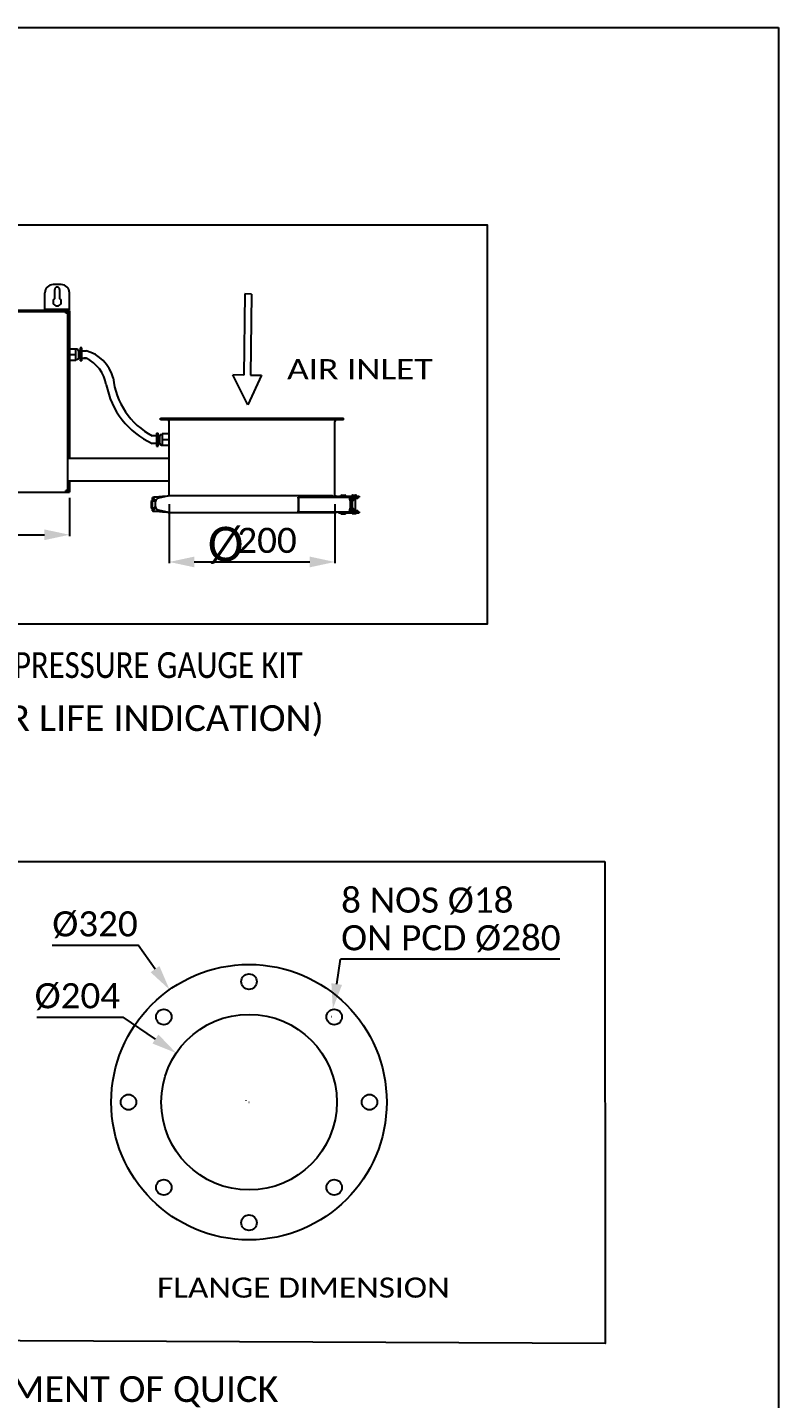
# Model space of a CAD drawing. Header units: millimetres. Extents: x 581 to 3895, y 0 to 3492.
# Drawn here: x 3022 to 3895, y 1899 to 3492 of the extents above; entities that cross this region are included whole.
import ezdxf
from ezdxf.enums import TextEntityAlignment as Align

# ---------------------------------------------------------------- set-up
doc = ezdxf.new("R2010")
doc.units = ezdxf.units.MM
doc.header["$LTSCALE"] = 272.25
doc.header["$PDMODE"] = 3
doc.header["$PDSIZE"] = 8
doc.layers.get('0').update_dxf_attribs({"linetype": 'CONTINUOUS'})
doc.layers.get('Defpoints').update_dxf_attribs({"linetype": 'CONTINUOUS'})
doc.styles.get("Standard").update_dxf_attribs({"font": 'calibri.ttf'})
doc.dimstyles.new('DIMSTYLE_3', dxfattribs={"dimtxt": 29.166667, "dimasz": 29.166667, "dimexe": 1.5, "dimexo": 1, "dimtad": 1, "dimdsep": 46, "dimtxsty": 'Standard', "dimblk": '_FILLED', "dimblk1": '_FILLED', "dimblk2": '_FILLED', "dimcen": 0.09, "dimazin": 2, "dimtp": 0.01, "dimtm": 0.01, "dimtfac": 1, "dimtofl": 0, "dimtmove": 0, "dimatfit": 1, "dimldrblk": '_FILLED', "dimfxl": 0, "dimtolj": 1, "dimarcsym": 0})
doc.dimstyles.new('DIMSTYLE_5', dxfattribs={"dimtxt": 29.166667, "dimasz": 29.166667, "dimexe": 1.5, "dimexo": 1, "dimgap": 0.875, "dimtad": 1, "dimdec": 0, "dimlfac": 0.8, "dimdsep": 46, "dimtxsty": 'Standard', "dimblk": '_FILLED', "dimblk1": '_FILLED', "dimblk2": '_FILLED', "dimcen": 0.09, "dimazin": 2, "dimtp": 0.01, "dimtm": 0.01, "dimtfac": 1, "dimtdec": 0, "dimtofl": 0, "dimtmove": 0, "dimatfit": 3, "dimldrblk": '_FILLED', "dimfxl": 0, "dimtolj": 1, "dimarcsym": 0})

# ---------------------------------------------------------------- blocks, each defined once
blk = doc.blocks.new('_FILLED')
at = {"color": 0, "linetype": 'ByBlock'}
blk.add_solid([(0, 0), (-1, 0.214), (-1, -0.214)], dxfattribs=at)
blk = doc.blocks.new('*D96')
at = {"color": 0, "linetype": 'Continuous', "lineweight": -2}
for p, q in [((3187, 2937.6), (3187, 2869.1)), ((3379.4, 2937.6), (3379.4, 2869.1)), ((3216.1, 2870.6), (3350.2, 2870.6))]:
    blk.add_line(p, q, dxfattribs=at)
at = {"layer": 'Defpoints', "color": 0}
for p in [(3187, 2938.6), (3379.4, 2938.6), (3379.4, 2870.6)]:
    blk.add_point(p, dxfattribs=at)
at = {"color": 0, "linetype": 'ByBlock', "lineweight": -2, "xscale": 29.1666666667, "yscale": 29.1666666667, "zscale": 29.1666666667, "rotation": 180}
blk.add_blockref('_FILLED', (3187, 2870.6), dxfattribs=at)
at = {"color": 0, "linetype": 'ByBlock', "lineweight": -2, "xscale": 29.1666666667, "yscale": 29.1666666667, "zscale": 29.1666666667}
blk.add_blockref('_FILLED', (3379.4, 2870.6), dxfattribs=at)
at = {"color": 0, "insert": (3300.6, 2910.3), "char_height": 29.17, "attachment_point": 2, "line_spacing_factor": 0.9}
blk.add_mtext('\\A1;200', dxfattribs=at)
blk = doc.blocks.new('*D97')
at = {"color": 0, "linetype": 'Continuous', "lineweight": -2}
for p, q in [((2828.6, 2945.2), (2828.6, 2900.7)), ((3071, 2945.2), (3071, 2900.7)), ((2857.8, 2902.2), (3041.9, 2902.2))]:
    blk.add_line(p, q, dxfattribs=at)
at = {"layer": 'Defpoints', "color": 0}
for p in [(2828.6, 2946.2), (3071, 2946.2), (3071, 2902.2)]:
    blk.add_point(p, dxfattribs=at)
at = {"color": 0, "linetype": 'ByBlock', "lineweight": -2, "xscale": 29.1666666667, "yscale": 29.1666666667, "zscale": 29.1666666667, "rotation": 180}
blk.add_blockref('_FILLED', (2828.6, 2902.2), dxfattribs=at)
at = {"color": 0, "linetype": 'ByBlock', "lineweight": -2, "xscale": 29.1666666667, "yscale": 29.1666666667, "zscale": 29.1666666667}
blk.add_blockref('_FILLED', (3071, 2902.2), dxfattribs=at)
at = {"color": 0, "insert": (2952.9, 2942), "char_height": 29.167, "attachment_point": 2, "line_spacing_factor": 0.9}
blk.add_mtext('\\A1;\\A1;254.5', dxfattribs=at)
blk = doc.blocks.new('ARROW_4_BL0', base_point=(1784, 2165.2))
at = {"color": 7, "linetype": 'Continuous'}
for p, q in [((1781.2, 2229.7), (1780.1, 2135.4)), ((1789, 2229.6), (1781.2, 2229.7)), ((1789, 2229.6), (1787.9, 2135.3)), ((1780.1, 2135.4), (1767.3, 2135.6)), ((1784.8, 2100.8), (1767.3, 2135.6)), ((1800.6, 2135.2), (1784.8, 2100.8)), ((1787.9, 2135.3), (1800.6, 2135.2))]:
    blk.add_line(p, q, dxfattribs=at)
blk = doc.blocks.new('*D115')
at = {"color": 0, "linetype": 'Continuous', "lineweight": -2}
for p in [(3051.1, 2425.3), (3170.5, 2397.6)]:
    blk.add_line(p, (3150.9, 2425.3), dxfattribs=at)
at = {"color": 0, "linetype": 'Continuous'}
for p, q in [((3279.5, 2243.1), (3279.7, 2243.1)), ((3279.6, 2243), (3279.6, 2243.2))]:
    blk.add_line(p, q, dxfattribs=at)
at = {"layer": 'Defpoints', "color": 0}
for p in [(3187.3, 2373.8), (3372, 2112.4)]:
    blk.add_point(p, dxfattribs=at)
at = {"color": 0, "linetype": 'ByBlock', "lineweight": -2, "xscale": 29.1666666667, "yscale": 29.1666666667, "zscale": 29.1666666667, "rotation": 305.2441018791058}
blk.add_blockref('_FILLED', (3187.3, 2373.8), dxfattribs=at)
at = {"color": 0, "insert": (3051.1, 2464.8), "char_height": 29.167, "attachment_point": 1, "line_spacing_factor": 0.9}
blk.add_mtext('\\A1;%%c{\\A1;320}', dxfattribs=at)
blk = doc.blocks.new('*D116')
at = {"color": 0, "linetype": 'Continuous', "lineweight": -2}
for p in [(3381.6, 2380.3), (3640.6, 2409.1)]:
    blk.add_line(p, (3386.1, 2409.1), dxfattribs=at)
at = {"color": 0, "linetype": 'Continuous'}
for p, q in [((3375.5, 2342.6), (3375.7, 2342.6)), ((3375.6, 2342.5), (3375.6, 2342.7))]:
    blk.add_line(p, q, dxfattribs=at)
at = {"layer": 'Defpoints', "color": 0}
for p in [(3377, 2351.5), (3374.2, 2333.7)]:
    blk.add_point(p, dxfattribs=at)
at = {"color": 0, "linetype": 'ByBlock', "lineweight": -2, "xscale": 29.1666666667, "yscale": 29.1666666667, "zscale": 29.1666666667, "rotation": 261.0734067153981}
blk.add_blockref('_FILLED', (3377, 2351.5), dxfattribs=at)
at = {"color": 0, "insert": (3386.7, 2492.4), "char_height": 29.167, "attachment_point": 1, "line_spacing_factor": 0.9}
blk.add_mtext('\\A1;8 NOS %%c18\\P{\\A1;ON PCD %%c280}', dxfattribs=at)
blk = doc.blocks.new('*D118')
at = {"color": 0, "linetype": 'Continuous', "lineweight": -2}
for p in [(3033.1, 2341.8), (3171, 2316.4)]:
    blk.add_line(p, (3133.5, 2341.8), dxfattribs=at)
at = {"color": 0, "linetype": 'Continuous'}
for p, q in [((3276.2, 2245.2), (3276.4, 2245.2)), ((3276.3, 2245.1), (3276.3, 2245.3))]:
    blk.add_line(p, q, dxfattribs=at)
at = {"layer": 'Defpoints', "color": 0}
for p in [(3195.1, 2300.1), (3357.5, 2190.3)]:
    blk.add_point(p, dxfattribs=at)
at = {"color": 0, "linetype": 'ByBlock', "lineweight": -2, "xscale": 29.1666666667, "yscale": 29.1666666667, "zscale": 29.1666666667, "rotation": 325.9280445766265}
blk.add_blockref('_FILLED', (3195.1, 2300.1), dxfattribs=at)
at = {"color": 0, "insert": (3129.9, 2381.3), "char_height": 29.167, "attachment_point": 3, "line_spacing_factor": 0.9}
blk.add_mtext('\\A1;%%c{\\A1;204}', dxfattribs=at)

msp = doc.modelspace()

# ---------------------------------------------------------------- linework, layer by layer
at = {"linetype": 'Continuous'}
for p, q in [((580.651, 3491.548), (3894.928, 3491.548)), ((3061.495, 3192.796), (3051.972, 3192.796)), ((3053.876, 3176.659), (3053.876, 3187.135)), ((3059.591, 3187.135), (3059.591, 3176.659)), ((3042.448, 3163.272), (3042.448, 3183.272)), ((3071.019, 3163.272), (3071.019, 3183.272)), ((2831.735, 3161.367), (3067.922, 3161.367)), ((2970.448, 3163.272), (3071.019, 3163.272)), ((3070.065, 3162.32), (2970.448, 3162.32)), ((3042.448, 3164.224), (3071.019, 3164.224)), ((3066.972, 3159.462), (3066.972, 3161.367)), ((3067.922, 3160.415), (3066.972, 3160.415)), ((3068.876, 3159.462), (3066.972, 3159.462)), ((3067.922, 3161.367), (3067.922, 3160.415)), ((3067.924, 3159.462), (3067.924, 3160.413)), ((3067.924, 3160.413), (3068.876, 3160.413)), ((3068.876, 3160.413), (3068.876, 2952.798)), ((3069.114, 3161.367), (3069.114, 3162.32)), ((3070.067, 3161.367), (3069.114, 3161.367)), ((3070.065, 3163.272), (3070.065, 3162.32)), ((3070.067, 2991.004), (3070.067, 3162.318)), ((3071.019, 3162.318), (3070.067, 3162.318)), ((3071.019, 3162.318), (3071.019, 2991.004)), ((3068.972, 3142.603), (3068.904, 3142.576)), ((3068.972, 3142.603), (3070.019, 3142.603)), ((3068.972, 3130.603), (3068.904, 3130.631)), ((3068.972, 3130.603), (3070.019, 3130.603)), ((3071.019, 3118.343), (3078.638, 3118.343)), ((3071.019, 3111.678), (3078.638, 3111.678)), ((3078.638, 3105.009), (3078.638, 3118.343)), ((3079.591, 3117.865), (3078.638, 3117.865)), ((3082.448, 3115.96), (3081.495, 3115.96)), ((3081.495, 3115.96), (3081.495, 3107.389)), ((3082.448, 3107.389), (3081.495, 3107.389)), ((3082.448, 3107.389), (3082.448, 3115.96)), ((3083.4, 3115.722), (3082.448, 3115.722)), ((3083.4, 3107.627), (3082.448, 3107.627)), ((3085.305, 3119.294), (3083.4, 3119.294)), ((3083.4, 3119.294), (3083.4, 3104.055)), ((3085.305, 3104.055), (3085.305, 3119.294)), ((3071.019, 3105.009), (3078.638, 3105.009)), ((3071.019, 3105.006), (3078.638, 3105.006)), ((3079.591, 3105.484), (3078.638, 3105.484)), ((3085.305, 3104.055), (3083.4, 3104.055)), ((3176.972, 3037.558), (3389.352, 3037.558)), ((3176.972, 3035.653), (3176.972, 3037.558)), ((3389.352, 3035.653), (3176.972, 3035.653)), ((3186.972, 2986.801), (3186.972, 3033.748)), ((3379.352, 2947.314), (3379.352, 3033.748)), ((3389.352, 3035.653), (3389.352, 3037.558)), ((3172.176, 3020.279), (3172.176, 3005.041)), ((3172.176, 3020.279), (3174.08, 3020.279)), ((3174.08, 3005.041), (3174.08, 3020.279)), ((3174.08, 3016.708), (3175.033, 3016.708)), ((3175.033, 3016.946), (3175.033, 3008.374)), ((3175.033, 3016.946), (3175.985, 3016.946)), ((3175.985, 3008.374), (3175.985, 3016.946)), ((3177.89, 3018.851), (3178.842, 3018.851)), ((3178.842, 3019.328), (3178.842, 3005.995)), ((3186.972, 3019.328), (3178.842, 3019.328)), ((3186.972, 3012.662), (3178.842, 3012.662)), ((3172.176, 3005.041), (3174.08, 3005.041)), ((3174.08, 3008.613), (3175.033, 3008.613)), ((3175.033, 3008.374), (3175.985, 3008.374)), ((3177.89, 3006.47), (3178.842, 3006.47)), ((3186.972, 3005.995), (3178.842, 3005.995)), ((3068.907, 2991.004), (3187.002, 2991.004)), ((3068.876, 2964.968), (3186.972, 2964.968)), ((3070.067, 2951.843), (3070.067, 2964.968)), ((3071.019, 2964.968), (3071.019, 2951.843)), ((3186.972, 2947.314), (3186.972, 2978.367)), ((2828.638, 2951.843), (3071.019, 2951.843)), ((3068.876, 2953.748), (3066.972, 2953.748)), ((3066.972, 2951.843), (3066.972, 2953.748)), ((3067.922, 2952.796), (3066.972, 2952.796)), ((3067.922, 2951.843), (3067.922, 2952.796)), ((3067.924, 2952.798), (3067.924, 2953.748)), ((3068.876, 2952.798), (3067.924, 2952.798)), ((3068.972, 2956.322), (3068.904, 2956.349)), ((3068.972, 2956.322), (3070.019, 2956.322)), ((3185.005, 2947.163), (3174.602, 2944.874)), ((3185.005, 2947.163), (3180.735, 2946.223)), ((3184.539, 2947.114), (3184.377, 2947.093)), ((3184.539, 2947.112), (3184.654, 2947.128)), ((3184.768, 2947.111), (3184.55, 2947.063)), ((3376.773, 2947.314), (3185.752, 2947.314)), ((3186.972, 2947.441), (3186.74, 2947.441)), ((3376.773, 2947.314), (3382.875, 2945.916)), ((3378.439, 2947.314), (3378.361, 2946.95)), ((3378.439, 2947.314), (3380.632, 2947.314)), ((3383.537, 2946.166), (3378.439, 2947.314)), ((3380.632, 2947.314), (3383.537, 2946.675)), ((3383.537, 2947.059), (3407.447, 2947.059)), ((3383.537, 2947.059), (3383.537, 2945.916)), ((3386.632, 2947.249), (3386.632, 2947.107)), ((3386.632, 2947.107), (3386.646, 2947.073)), ((3387.585, 2948.202), (3390.918, 2948.202)), ((3391.871, 2947.107), (3391.857, 2947.073)), ((3391.871, 2947.249), (3391.871, 2947.107)), ((3399.114, 2947.44), (3399.114, 2947.297)), ((3399.114, 2947.297), (3399.128, 2947.263)), ((3399.128, 2947.263), (3399.161, 2947.249)), ((3404.304, 2947.249), (3399.161, 2947.249)), ((3400.052, 2947.235), (3400.019, 2947.249)), ((3400.066, 2947.202), (3400.052, 2947.235)), ((3400.066, 2948.392), (3403.4, 2948.392)), ((3400.066, 2947.059), (3400.066, 2947.202)), ((3403.4, 2947.202), (3403.413, 2947.235)), ((3403.4, 2947.059), (3403.4, 2947.202)), ((3403.413, 2947.235), (3403.447, 2947.249)), ((3404.338, 2947.263), (3404.304, 2947.249)), ((3404.352, 2947.297), (3404.338, 2947.263)), ((3404.352, 2947.44), (3404.352, 2947.297)), ((3407.447, 2947.059), (3407.447, 2945.916)), ((3166.131, 2940.627), (3166.131, 2933.961)), ((3167.368, 2929.825), (3167.368, 2931.349)), ((3167.37, 2944.112), (3167.37, 2945.636)), ((3167.385, 2931.349), (3167.621, 2931.349)), ((3167.387, 2945.635), (3167.622, 2945.635)), ((3167.611, 2944.111), (3167.387, 2944.111)), ((3167.609, 2933.961), (3167.609, 2940.627)), ((3168.924, 2945.718), (3167.641, 2945.635)), ((3168.148, 2944.337), (3171.104, 2940.55)), ((3171.162, 2934.992), (3168.148, 2931.512)), ((3168.152, 2931.768), (3169.253, 2932.787)), ((3168.198, 2945.052), (3170.619, 2942.214)), ((3168.253, 2930.357), (3170.749, 2932.756)), ((3168.265, 2943.657), (3169.376, 2942.764)), ((3168.954, 2943.104), (3168.532, 2943.104)), ((3168.532, 2941.58), (3170.301, 2941.58)), ((3169.444, 2933.008), (3168.532, 2933.008)), ((3171.484, 2945.892), (3168.924, 2945.718)), ((3171.162, 2934.865), (3171.162, 2940.595)), ((3172.501, 2945.961), (3171.484, 2945.892)), ((3175.042, 2946.137), (3172.501, 2945.961)), ((3177.118, 2946.283), (3175.042, 2946.137)), ((3336.745, 2945.916), (3407.447, 2945.916)), ((3336.745, 2944.773), (3336.745, 2945.916)), ((3336.746, 2944.773), (3336.878, 2944.773)), ((3336.878, 2944.773), (3336.878, 2929.894)), ((3337.098, 2944.773), (3337.098, 2929.916)), ((3406.181, 2944.498), (3396.608, 2944.498)), ((3396.622, 2945.868), (3396.636, 2945.902)), ((3396.622, 2944.299), (3396.622, 2945.868)), ((3396.725, 2943.558), (3400.669, 2943.558)), ((3396.781, 2931.44), (3397.289, 2931.44)), ((3396.827, 2931.618), (3396.837, 2931.652)), ((3401.606, 2931.63), (3396.83, 2931.63)), ((3401.606, 2941.916), (3397.177, 2941.916)), ((3397.177, 2932.773), (3397.547, 2932.773)), ((3397.223, 2941.546), (3397.223, 2933.144)), ((3397.223, 2933.558), (3400.669, 2933.558)), ((3397.322, 2931.426), (3397.289, 2931.44)), ((3397.336, 2931.392), (3397.322, 2931.426)), ((3397.336, 2930.345), (3397.336, 2931.392)), ((3397.351, 2943.059), (3397.547, 2943.059)), ((3397.547, 2942.13), (3397.547, 2943.059)), ((3400.669, 2942.13), (3397.547, 2942.13)), ((3397.547, 2932.13), (3397.547, 2932.773)), ((3400.669, 2932.13), (3397.547, 2932.13)), ((3400.066, 2943.558), (3400.066, 2944.498)), ((3400.066, 2933.558), (3400.066, 2941.916)), ((3400.066, 2930.213), (3400.066, 2931.63)), ((3400.669, 2942.13), (3400.669, 2943.558)), ((3400.669, 2943.059), (3401.605, 2943.059)), ((3400.669, 2932.13), (3400.669, 2933.558)), ((3400.669, 2932.773), (3401.605, 2932.773)), ((3401.606, 2941.916), (3401.606, 2943.059)), ((3401.606, 2931.63), (3401.606, 2932.773)), ((3403.4, 2930.213), (3403.4, 2944.498)), ((3406.181, 2944.498), (3406.181, 2945.916)), ((3167.617, 2929.826), (3167.385, 2929.826)), ((3168.528, 2929.769), (3168.101, 2929.796)), ((3168.782, 2929.752), (3168.463, 2929.773)), ((3171.07, 2929.597), (3173.346, 2929.441)), ((3185.025, 2928.294), (3174.602, 2930.587)), ((3180.831, 2928.791), (3183.244, 2928.472)), ((3183.289, 2928.676), (3184.768, 2928.35)), ((3184.768, 2928.35), (3184.883, 2928.325)), ((3185.752, 2928.147), (3380.632, 2928.147)), ((3336.745, 2929.894), (3336.878, 2929.894)), ((3336.745, 2928.773), (3336.745, 2929.894)), ((3336.745, 2928.773), (3407.447, 2928.773)), ((3336.768, 2929.916), (3336.878, 2929.916)), ((3379.507, 2928.773), (3376.773, 2928.147)), ((3378.361, 2928.511), (3378.439, 2928.147)), ((3378.439, 2928.147), (3381.222, 2928.773)), ((3380.632, 2928.147), (3383.479, 2928.773)), ((3383.537, 2928.773), (3383.537, 2927.63)), ((3383.537, 2927.63), (3407.447, 2927.63)), ((3386.871, 2927.392), (3386.884, 2927.426)), ((3386.871, 2926.345), (3386.871, 2927.392)), ((3386.884, 2926.311), (3386.871, 2926.345)), ((3386.884, 2927.426), (3386.918, 2927.44)), ((3386.918, 2926.297), (3386.884, 2926.311)), ((3386.918, 2927.44), (3391.585, 2927.44)), ((3391.585, 2926.297), (3386.918, 2926.297)), ((3387.571, 2927.454), (3387.537, 2927.44)), ((3387.585, 2927.487), (3387.571, 2927.454)), ((3387.585, 2927.487), (3387.585, 2927.63)), ((3390.918, 2927.487), (3390.918, 2927.63)), ((3390.918, 2927.487), (3390.932, 2927.454)), ((3390.932, 2927.454), (3390.966, 2927.44)), ((3391.618, 2927.426), (3391.585, 2927.44)), ((3391.585, 2926.297), (3391.618, 2926.311)), ((3391.632, 2927.392), (3391.618, 2927.426)), ((3391.618, 2926.311), (3391.632, 2926.345)), ((3391.632, 2926.345), (3391.632, 2927.392)), ((3396.61, 2930.213), (3406.181, 2930.213)), ((3397.289, 2930.297), (3396.615, 2930.297)), ((3397.289, 2930.297), (3397.322, 2930.311)), ((3397.322, 2930.311), (3397.336, 2930.345)), ((3399.352, 2927.583), (3399.366, 2927.616)), ((3399.352, 2926.535), (3399.352, 2927.583)), ((3399.366, 2926.501), (3399.352, 2926.535)), ((3399.4, 2926.487), (3399.366, 2926.501)), ((3404.066, 2926.487), (3399.4, 2926.487)), ((3404.066, 2926.487), (3404.1, 2926.501)), ((3404.114, 2927.583), (3404.1, 2927.616)), ((3404.1, 2926.501), (3404.114, 2926.535)), ((3404.114, 2926.535), (3404.114, 2927.583)), ((3406.181, 2928.784), (3406.181, 2930.213)), ((3407.447, 2928.773), (3407.447, 2927.63))]:
    msp.add_line(p, q, dxfattribs=at)
for p, q in [((3894.928, 3491.548), (3894.928, 0)), ((2249.033, 2522.764), (3693.089, 2522.764))]:
    msp.add_line(p, q)
at = {"color": 7}
for p, q in [((3085.305, 3115.946), (3090.305, 3115.946)), ((3085.305, 3107.363), (3090.305, 3107.363)), ((3090.305, 3107.363), (3087.645, 3107.363)), ((3172.176, 3017.004), (3167.176, 3017.004)), ((3172.176, 3008.384), (3167.176, 3008.384)), ((3186.972, 2978.367), (3186.972, 2986.801))]:
    msp.add_line(p, q, dxfattribs=at)
msp.add_lwpolyline([(2346.989, 3262.167), (3556.376, 3262.167), (3556.376, 2798.487), (2346.989, 2798.487)], close=True, dxfattribs=at)
at = {"linetype": 'Continuous'}
for points in [[(3184.654, 2947.128), (3180.488, 2946.61), (3179.883, 2946.538), (3179.296, 2946.474), (3178.725, 2946.416), (3178.172, 2946.365), (3177.637, 2946.321), (3177.212, 2946.289)], [(3168.463, 2945.688), (3168.246, 2945.675), (3168.029, 2945.664), (3167.811, 2945.655), (3167.643, 2945.649)], [(3396.597, 2944.794), (3396.593, 2944.876), (3396.571, 2945.014), (3396.534, 2945.146), (3396.481, 2945.274), (3396.413, 2945.394), (3396.331, 2945.505), (3396.236, 2945.606), (3396.13, 2945.694), (3396.014, 2945.769), (3395.889, 2945.83), (3395.758, 2945.875), (3395.624, 2945.903), (3395.486, 2945.916), (3395.457, 2945.916)], [(3396.725, 2943.506), (3396.695, 2943.677), (3396.668, 2943.859), (3396.644, 2944.053), (3396.625, 2944.257), (3396.61, 2944.47), (3396.6, 2944.69), (3396.597, 2944.794)], [(3396.597, 2929.896), (3396.601, 2930.044), (3396.614, 2930.284), (3396.632, 2930.516), (3396.656, 2930.736), (3396.685, 2930.944), (3396.717, 2931.138), (3396.752, 2931.316), (3396.789, 2931.477), (3396.827, 2931.618)], [(3396.837, 2943.036), (3396.825, 2943.077), (3396.791, 2943.206), (3396.757, 2943.349), (3396.725, 2943.506)], [(3167.638, 2929.812), (3167.811, 2929.806), (3168.029, 2929.797), (3168.246, 2929.786), (3168.463, 2929.773)], [(3168.783, 2929.752), (3170.048, 2929.667), (3170.412, 2929.642), (3171.07, 2929.597)], [(3173.346, 2929.441), (3175.686, 2929.278), (3176.191, 2929.243), (3176.676, 2929.209)], [(3176.785, 2929.201), (3177.388, 2929.155), (3178.029, 2929.1), (3178.694, 2929.037), (3179.384, 2928.964), (3180.096, 2928.882), (3180.831, 2928.791)], [(3395.515, 2928.775), (3395.652, 2928.791), (3395.786, 2928.823), (3395.915, 2928.871), (3396.038, 2928.934), (3396.152, 2929.012), (3396.256, 2929.102), (3396.349, 2929.205), (3396.427, 2929.318), (3396.493, 2929.44), (3396.543, 2929.569), (3396.577, 2929.701), (3396.595, 2929.839), (3396.597, 2929.896)]]:
    msp.add_lwpolyline(points, dxfattribs=at)
msp.add_lwpolyline([(3693.089, 2522.764), (3693.275, 1962.912), (2249.033, 1969.187), (2249.033, 2522.764)])
for centre, radius in [((3279.634, 2243.094), 160), ((3279.634, 2383.094), 9), ((3180.639, 2342.089), 9), ((3378.629, 2342.089), 9), ((3139.634, 2243.094), 9), ((3419.634, 2243.094), 9), ((3180.639, 2144.099), 9), ((3378.629, 2144.099), 9), ((3279.634, 2103.094), 9)]:
    msp.add_circle(centre, radius, dxfattribs=at)
msp.add_circle((3279.724, 2243.094), 102)
for centre, radius, start, end in [((3051.972, 3183.272), 9.524, 90, 180), ((3056.733, 3187.135), 2.857, 0, 180), ((3061.495, 3183.272), 9.524, 0, 90), ((3056.733, 3172.849), 4.762, 126.869898, 53.130102), ((3079.591, 3115.96), 1.905, 0, 90), ((3079.591, 3107.389), 1.905, 270, 0), ((3185.067, 3033.748), 1.905, 0, 90), ((3381.257, 3033.748), 1.905, 90, 180), ((3177.89, 3016.946), 1.905, 90, 180), ((3177.89, 3008.374), 1.905, 180, 270), ((3184.786, 2945.885), 1.248, 91.10446, 91.623237), ((3199.809, 2879.888), 68.884, 102.287785, 102.410624), ((3387.585, 2947.249), 0.952, 90, 180), ((3390.918, 2947.249), 0.952, 0, 90), ((3400.066, 2947.44), 0.952, 90, 180), ((3403.4, 2947.44), 0.952, 0, 90), ((3168.537, 2933.833), 2.348, 250.672871, 254.5285), ((3168.582, 2930.022), 1.508, 117.108879, 119.103132), ((3166.115, 2933.303), 2.532, 314.032492, 315.637896), ((3163.84, 2939.524), 6.039, 45.116745, 46.014775), ((3169.015, 2929.069), 2.555, 111.837078, 112.337701), ((3169.567, 2945.28), 2.081, 225.223624, 231.265648), ((3175.543, 2940.595), 4.381, 102.407419, 180), ((3175.543, 2934.865), 4.381, 180, 257.592581), ((3178.851, 2947.011), 0.612, 280.635012, 281.14796), ((3397.777, 2944.026), 1.151, 202.011306, 204.008987), ((3397.749, 2944.013), 1.12, 203.965177, 211.528399), ((3397.662, 2943.96), 1.018, 211.529886, 216.988627), ((3407.795, 2928.412), 11.427, 163.132427, 163.530415), ((3167.572, 2927.242), 2.584, 88.108111, 88.235217), ((3184.793, 2927.241), 1.078, 77.609574, 79.08713)]:
    msp.add_arc(centre, radius, start, end, dxfattribs=at)
at = {"color": 7}
for centre, radius, start, end in [((3078.883, 3073.059), 44.381, 15.035422, 75.087262), ((3072.529, 3069.402), 41.917, 9.644425, 64.908142), ((3206.007, 3093.729), 93.764, 190.635023, 245.53467), ((3208.418, 3093.79), 87.161, 186.070699, 241.759678)]:
    msp.add_arc(centre, radius, start, end, dxfattribs=at)
at = {"linetype": 'Continuous'}
for start_param, end_param in [(1.41258204, 1.54358684), (6.52090658, 7.34867517)]:
    msp.add_ellipse((3184.893, 2947.049), major_axis=(1.905, 0.381), ratio=0.04850824, start_param=start_param, end_param=end_param, dxfattribs=at)
for points, knots in [([(3184.654, 2947.128), (3184.67, 2947.129), (3184.702, 2947.131), (3184.734, 2947.132), (3184.75, 2947.132)], [0, 0, 0, 0, 0.51021257, 1, 1, 1, 1]), ([(3185.149, 2947.194), (3185.29, 2947.225), (3185.491, 2947.26), (3185.692, 2947.314), (3185.752, 2947.314)], [0, 0, 0, 0, 0.7040384, 1, 1, 1, 1]), ([(3168.532, 2943.104), (3168.22, 2943.104), (3167.584, 2942.973), (3166.786, 2942.419), (3166.255, 2941.597), (3166.131, 2940.949), (3166.131, 2940.627)], [0, 0, 0, 0, 0.24641906, 0.49494964, 0.74643844, 1, 1, 1, 1]), ([(3166.131, 2933.961), (3166.131, 2933.706), (3166.209, 2933.193), (3166.547, 2932.499), (3167.075, 2931.943), (3167.524, 2931.699), (3167.759, 2931.616)], [0, 0, 0, 0, 0.25270404, 0.50403337, 0.7531511, 1, 1, 1, 1]), ([(3167.385, 2931.349), (3167.38, 2931.349), (3167.377, 2931.348), (3167.368, 2931.35), (3167.368, 2931.349)], [0, 0, 0, 0, 0.7478104, 1, 1, 1, 1]), ([(3167.387, 2945.635), (3167.383, 2945.635), (3167.379, 2945.637), (3167.37, 2945.635), (3167.37, 2945.636)], [0, 0, 0, 0, 0.74779357, 1, 1, 1, 1]), ([(3167.37, 2944.112), (3167.37, 2944.111), (3167.379, 2944.113), (3167.383, 2944.111), (3167.387, 2944.111)], [0, 0, 0, 0, 0.25219439, 1, 1, 1, 1]), ([(3167.609, 2940.627), (3167.609, 2940.751), (3167.656, 2941), (3167.861, 2941.317), (3168.168, 2941.53), (3168.412, 2941.58), (3168.532, 2941.58)], [0, 0, 0, 0, 0.25358205, 0.50505029, 0.75356082, 1, 1, 1, 1]), ([(3168.532, 2933.008), (3168.412, 2933.008), (3168.168, 2933.059), (3167.861, 2933.272), (3167.656, 2933.588), (3167.609, 2933.837), (3167.609, 2933.961)], [0, 0, 0, 0, 0.24643908, 0.49494958, 0.74641785, 1, 1, 1, 1]), ([(3167.611, 2944.111), (3167.62, 2944.111), (3167.645, 2944.112), (3167.67, 2944.113), (3167.685, 2944.113)], [0, 0, 0, 0, 0.39716456, 1, 1, 1, 1]), ([(3167.672, 2931.348), (3167.662, 2931.349), (3167.645, 2931.349), (3167.628, 2931.349), (3167.621, 2931.349)], [0, 0, 0, 0, 0.58684277, 1, 1, 1, 1]), ([(3167.643, 2945.635), (3167.639, 2945.635), (3167.633, 2945.635), (3167.626, 2945.635), (3167.624, 2945.635)], [0, 0, 0, 0, 0.64165159, 1, 1, 1, 1]), ([(3167.916, 2944.485), (3167.88, 2944.502), (3167.773, 2944.56), (3167.662, 2944.634), (3167.626, 2944.707)], [0, 0, 0, 0, 0.33009284, 1, 1, 1, 1]), ([(3167.626, 2931.148), (3167.634, 2931.165), (3167.691, 2931.247), (3167.778, 2931.3), (3167.848, 2931.34)], [0, 0, 0, 0, 0.18715289, 1, 1, 1, 1]), ([(3167.643, 2945.635), (3167.717, 2945.637), (3167.881, 2945.426), (3168.023, 2945.279), (3168.113, 2945.158)], [0, 0, 0, 0, 0.32862933, 1, 1, 1, 1]), ([(3167.672, 2931.348), (3167.685, 2931.348), (3167.766, 2931.373), (3167.825, 2931.435), (3167.875, 2931.483)], [0, 0, 0, 0, 0.155362, 1, 1, 1, 1]), ([(3167.779, 2944.081), (3167.762, 2944.091), (3167.732, 2944.106), (3167.699, 2944.114), (3167.685, 2944.113)], [0, 0, 0, 0, 0.56914593, 1, 1, 1, 1]), ([(3168.034, 2943.87), (3168.01, 2943.893), (3167.929, 2943.968), (3167.845, 2944.043), (3167.779, 2944.081)], [0, 0, 0, 0, 0.30391212, 1, 1, 1, 1]), ([(3168.148, 2931.512), (3168.135, 2931.497), (3168.12, 2931.468), (3168.079, 2931.451), (3168.067, 2931.458)], [0, 0, 0, 0, 0.58696248, 1, 1, 1, 1]), ([(3170.619, 2942.214), (3170.654, 2942.173), (3170.77, 2942.108), (3170.939, 2942.211), (3171.085, 2942.339), (3171.185, 2942.44), (3171.236, 2942.491)], [0, 0, 0, 0, 0.21355184, 0.44349517, 0.71318132, 1, 1, 1, 1]), ([(3172.974, 2931.322), (3172.776, 2931.451), (3172.392, 2931.717), (3171.806, 2932.164), (3171.384, 2932.54), (3170.882, 2932.882), (3170.749, 2932.756)], [0, 0, 0, 0, 0.26419404, 0.53056273, 0.79486333, 1, 1, 1, 1]), ([(3171.236, 2942.491), (3171.232, 2942.365), (3171.218, 2941.899), (3171.203, 2941.433), (3171.192, 2941.094)], [0, 0, 0, 0, 0.27192876, 1, 1, 1, 1]), ([(3337.098, 2944.773), (3337.098, 2944.922), (3337.086, 2945.192), (3337.034, 2945.562), (3336.976, 2945.772), (3336.914, 2945.916), (3336.878, 2945.916)], [0, 0, 0, 0, 0.37669495, 0.69485673, 0.90788957, 1, 1, 1, 1]), ([(3396.849, 2943.347), (3396.883, 2943.302), (3397.013, 2943.156), (3397.211, 2943.06), (3397.351, 2943.059)], [0, 0, 0, 0, 0.28683524, 1, 1, 1, 1]), ([(3167.368, 2929.825), (3167.368, 2929.826), (3167.377, 2929.824), (3167.38, 2929.826), (3167.385, 2929.826)], [0, 0, 0, 0, 0.25217918, 1, 1, 1, 1]), ([(3167.398, 2929.822), (3167.391, 2929.822), (3167.384, 2929.826), (3167.368, 2929.822), (3167.368, 2929.825)], [0, 0, 0, 0, 0.74802678, 1, 1, 1, 1]), ([(3167.617, 2929.826), (3167.622, 2929.826), (3167.633, 2929.825), (3167.645, 2929.825), (3167.651, 2929.825)], [0, 0, 0, 0, 0.42509955, 1, 1, 1, 1]), ([(3167.857, 2929.944), (3167.837, 2929.927), (3167.778, 2929.879), (3167.708, 2929.823), (3167.657, 2929.825)], [0, 0, 0, 0, 0.342689, 1, 1, 1, 1]), ([(3168.126, 2930.223), (3168.102, 2930.195), (3168.017, 2930.098), (3167.926, 2930.005), (3167.857, 2929.944)], [0, 0, 0, 0, 0.28518432, 1, 1, 1, 1]), ([(3184.476, 2928.337), (3184.384, 2928.343), (3183.972, 2928.377), (3183.562, 2928.429), (3183.244, 2928.472)], [0, 0, 0, 0, 0.22223557, 1, 1, 1, 1]), ([(3185.752, 2928.147), (3185.679, 2928.147), (3185.438, 2928.214), (3185.196, 2928.256), (3185.025, 2928.294)], [0, 0, 0, 0, 0.2925539, 1, 1, 1, 1]), ([(3336.878, 2928.773), (3336.914, 2928.773), (3336.976, 2928.917), (3337.034, 2929.127), (3337.086, 2929.497), (3337.098, 2929.767), (3337.098, 2929.916)], [0, 0, 0, 0, 0.09223613, 0.30518108, 0.62328476, 1, 1, 1, 1])]:
    msp.add_open_spline(points, degree=3, knots=knots, dxfattribs=at)
for points in [[(3185.005, 2947.163), (3184.926, 2947.145), (3184.844, 2947.137), (3184.763, 2947.133)], [(3167.643, 2945.635), (3167.934, 2945.654), (3168.226, 2945.673), (3168.517, 2945.692)], [(3167.895, 2931.364), (3167.943, 2931.389), (3167.993, 2931.411), (3168.043, 2931.432)], [(3168.055, 2944.424), (3168.008, 2944.443), (3167.962, 2944.463), (3167.916, 2944.485)], [(3167.925, 2931.533), (3167.965, 2931.574), (3168.003, 2931.615), (3168.041, 2931.657)], [(3168.152, 2931.768), (3168.114, 2931.733), (3168.075, 2931.697), (3168.045, 2931.655)], [(3168.055, 2944.424), (3168.096, 2944.408), (3168.126, 2944.367), (3168.146, 2944.328)], [(3168.198, 2945.052), (3168.169, 2945.086), (3168.139, 2945.121), (3168.115, 2945.159)], [(3397.177, 2941.916), (3397.092, 2942.297), (3396.948, 2942.662), (3396.837, 2943.036)], [(3396.859, 2931.728), (3396.965, 2932.076), (3397.098, 2932.418), (3397.177, 2932.773)], [(3397.223, 2941.546), (3397.224, 2941.67), (3397.203, 2941.795), (3397.177, 2941.916)], [(3397.177, 2932.773), (3397.203, 2932.895), (3397.224, 2933.019), (3397.223, 2933.144)], [(3168.126, 2930.222), (3168.166, 2930.269), (3168.208, 2930.317), (3168.257, 2930.355)], [(3184.762, 2928.323), (3184.666, 2928.326), (3184.571, 2928.331), (3184.476, 2928.337)], [(3184.762, 2928.323), (3184.841, 2928.321), (3184.92, 2928.314), (3184.998, 2928.299)]]:
    msp.add_open_spline(points, degree=3, dxfattribs=at)

# ---------------------------------------------------------------- block references
msp.add_blockref('ARROW_4_BL0', (3277.639, 3117.444), dxfattribs=at)

# ---------------------------------------------------------------- texts
for s, height, width, p, p2 in [('AIR INLET', 23.3333, 1.181322, (3323.907, 3082.909), (3492.96, 3082.909)), ('FLANGE DIMENSION', 23.33333, 1.111191, (3172.825, 2016.014), (3512.838, 2016.014))]:
    msp.add_text(s, height=height, dxfattribs=dict(at, width=width)).set_placement(p, p2, align=Align.FIT)
at = {"width": 0.804128}
msp.add_text('OPTIONAL DIFFERENTIAL PRESSURE GAUGE KIT', height=30, dxfattribs=at).set_placement((2612.704, 2735.798), (3341.893, 2735.798), align=Align.FIT)
at = {"color": 7, "insert": (3231.789, 2911.402), "char_height": 40, "width": 38.23028, "attachment_point": 1}
msp.add_mtext('%%C', dxfattribs=at)
at = {"char_height": 30, "width": 1478.20149, "attachment_point": 1}
for s, insert in [('(USEFUL FOR FLOW AND FILTER LIFE INDICATION)', (2421.833, 2704.203)), ('OPTIONAL KIT FOR REPLACEMENT OF QUICK\\PCONNECTION TO FLANGE', (2469.197, 1924.782))]:
    msp.add_mtext(s, dxfattribs=dict(at, insert=insert))

# ---------------------------------------------------------------- dimensions: what is measured, and where the dimension line sits
at = {"linetype": 'Continuous'}
dim = msp.add_linear_dim(base=(3071.019, 2902.196), p1=(2828.638, 2946.177), p2=(3071.019, 2946.177), text='\\A1;254.5', dimstyle='DIMSTYLE_5', override={"dimtxsty": 'Standard'}, dxfattribs=at)
dim.commit()
dim.dimension.update_dxf_attribs({"geometry": '*D97', "text_midpoint": (2952.88, 2902.196), "dimtype": 160})
dim = msp.add_linear_dim(base=(3379.352, 2870.58), p1=(3186.972, 2938.558), p2=(3379.352, 2938.558), text='200', dimstyle='DIMSTYLE_5', dxfattribs=at)
dim.commit()
dim.dimension.update_dxf_attribs({"geometry": '*D96', "text_midpoint": (3300.626, 2870.58), "dimtype": 160})
dim = msp.add_diameter_dim_2p(p1=(3374.243, 2333.709), p2=(3377.036, 2351.491), text='8 NOS %%c18\\P{\\A1;ON PCD %%c280}', dimstyle='DIMSTYLE_3', override={"dimtih": 1, "dimtoh": 1, "dimpost": '<>', "dimtxsty": 'Standard'}, dxfattribs=at)
dim.commit()
dim.dimension.update_dxf_attribs({"geometry": '*D116', "text_midpoint": (3513.666, 2451.062)})
for p1, p2, text, picture, middle in [((3371.964, 2112.422), (3187.304, 2373.766), '%%c{\\A1;320}', '*D115', (3099.322, 2425.3)), ((3357.5, 2190.302), (3195.146, 2300.108), '%%c{\\A1;204}', '*D118', (3081.484, 2341.803))]:
    dim = msp.add_diameter_dim_2p(p1=p1, p2=p2, text=text, dimstyle='DIMSTYLE_3', override={"dimtih": 1, "dimtoh": 1, "dimpost": '<>', "dimtxsty": 'Standard'}, dxfattribs=at)
    dim.commit()
    dim.dimension.update_dxf_attribs({"geometry": picture, "text_midpoint": middle, "dimtype": 163})

doc.saveas('drawing.dxf')
